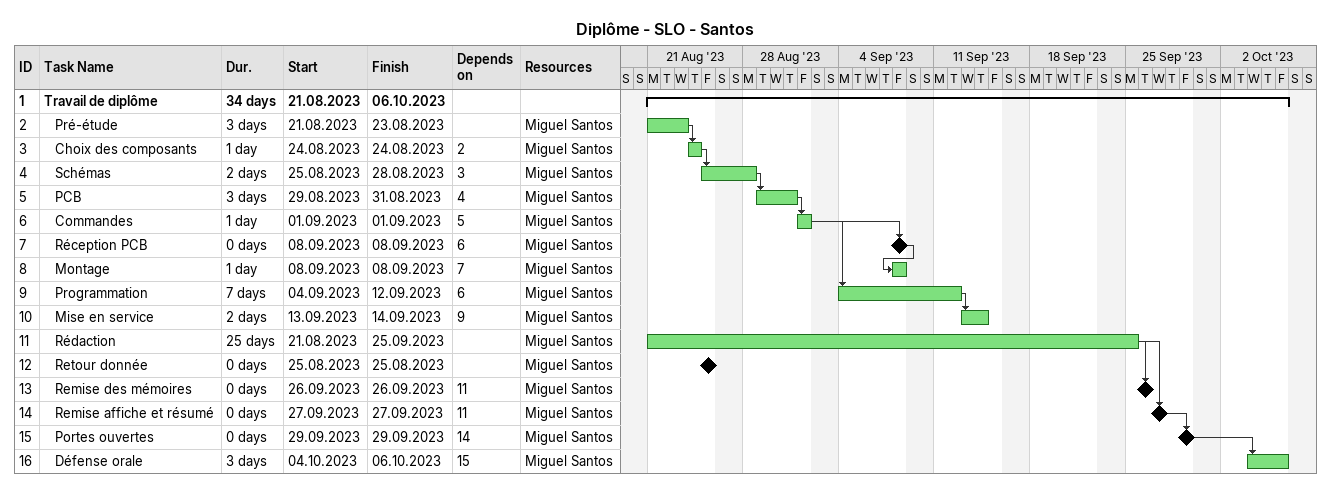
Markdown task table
Diplôme - SLO - Santos

| ID | Level | Task | Duration | Start | Finish | Predecessors | Resources |
|---|---|---|---|---|---|---|---|
| 1 | 1 | **Travail de diplôme** | 34d | 2023-08-21 | 2023-10-06 |  |  |
| 2 | 2 | Pré-étude | 3d | 2023-08-21 | 2023-08-23 |  | Miguel Santos |
| 3 | 2 | Choix des composants | 1d | 2023-08-24 | 2023-08-24 | 2 | Miguel Santos |
| 4 | 2 | Schémas | 2d | 2023-08-25 | 2023-08-28 | 3 | Miguel Santos |
| 5 | 2 | PCB | 3d | 2023-08-29 | 2023-08-31 | 4 | Miguel Santos |
| 6 | 2 | Commandes | 1d | 2023-09-01 | 2023-09-01 | 5 | Miguel Santos |
| 7 | 2 | Réception PCB | 0d | 2023-09-08 | 2023-09-08 | 6 | Miguel Santos |
| 8 | 2 | Montage | 1d | 2023-09-08 | 2023-09-08 | 7 | Miguel Santos |
| 9 | 2 | Programmation | 7d | 2023-09-04 | 2023-09-12 | 6 | Miguel Santos |
| 10 | 2 | Mise en service | 2d | 2023-09-13 | 2023-09-14 | 9 | Miguel Santos |
| 11 | 2 | Rédaction | 25d | 2023-08-21 | 2023-09-25 |  | Miguel Santos |
| 12 | 2 | Retour donnée | 0d | 2023-08-25 | 2023-08-25 |  | Miguel Santos |
| 13 | 2 | Remise des mémoires | 0d | 2023-09-26 | 2023-09-26 | 11 | Miguel Santos |
| 14 | 2 | Remise affiche et résumé | 0d | 2023-09-27 | 2023-09-27 | 11 | Miguel Santos |
| 15 | 2 | Portes ouvertes | 0d | 2023-09-29 | 2023-09-29 | 14 | Miguel Santos |
| 16 | 2 | Défense orale | 3d | 2023-10-04 | 2023-10-06 | 15 | Miguel Santos |
